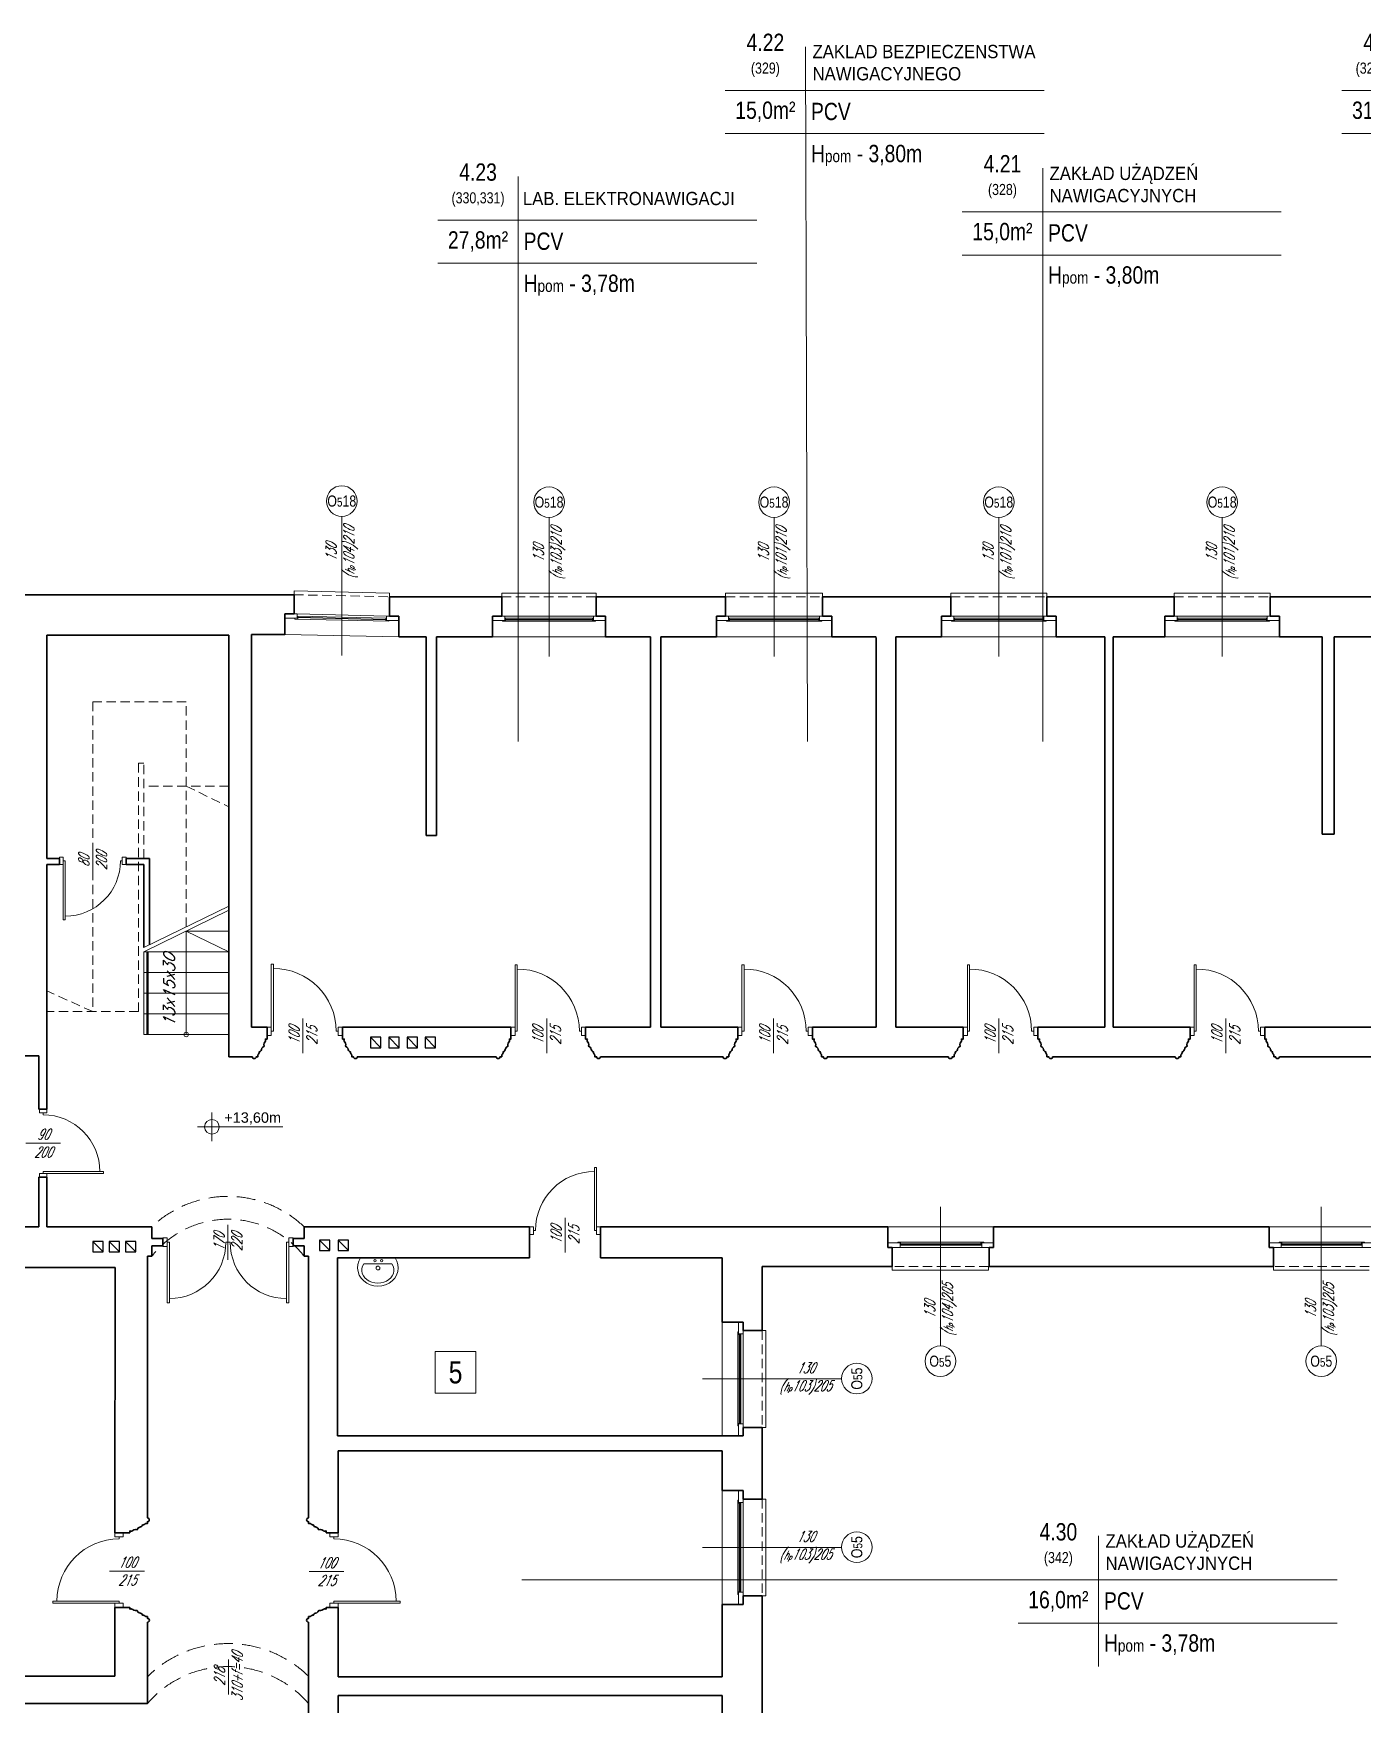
# Model space of a CAD drawing. Header units: millimetres. Extents: x -18485 to 40303, y -22087 to 35064.
# Drawn here: x 8790 to 10589, y -8501 to -6240 of the extents above; entities that cross this region are included whole.
import ezdxf
from ezdxf.enums import TextEntityAlignment as Align

# ---------------------------------------------------------------- set-up
doc = ezdxf.new("R2010")
doc.units = ezdxf.units.MM
doc.linetypes.add('DASHED', pattern=[19.05, 12.7, -6.35])
doc.layers.get('0').update_dxf_attribs({"lineweight": 25})
for name, color, linetype, lineweight in [('01_ściany', 2, 'Continuous', 25), ('03-01_okna', 5, 'Continuous', 15), ('03_drzwi', 1, 'Continuous', 0), ('04-1_widok', 251, 'Continuous', 5), ('04-2_nad', 251, 'DASHED', 5), ('05-03_opis', 10, 'Continuous', 5), ('07_wyposażenie', 253, 'Continuous', 5), ('31 piętro III - ściany', 2, 'Continuous', 35), ('inw03-02_schody', 6, 'Continuous', 5)]:
    doc.layers.add(name, color=color, linetype=linetype, lineweight=lineweight)
doc.styles.add('arial', font='arial.ttf')
doc.styles.add('ariel', font='arial.ttf', dxfattribs={"width": 0.8})
doc.styles.add('ariel_wym', font='simplex.shx', dxfattribs={"width": 0.65, "oblique": 25})

# ---------------------------------------------------------------- blocks, each defined once
blk = doc.blocks.new('umywal04')
at = {"flags": 128}
for points in [[(0, 0), (-2.4, -4.4), (-3.7, -9.1), (-4.1, -13.9), (-3.5, -18.7), (-1.8, -23.4), (0.7, -27.6), (4.2, -31.3), (8.3, -34.4), (13, -36.6), (18.1, -38), (23.4, -38.5), (28.7, -38), (33.8, -36.6), (38.5, -34.4), (42.6, -31.3), (46.1, -27.6), (48.6, -23.4), (50.3, -18.7), (50.9, -13.9), (50.5, -9.1), (49.2, -4.4), (46.8, 0)], [(4.3, -8.4), (2.7, -11.4), (1.8, -14.6), (1.7, -17.9), (2.3, -21.2), (3.7, -24.3), (5.8, -27.2), (8.5, -29.6), (11.7, -31.6), (15.3, -33.1), (19.3, -34.1), (23.3, -34.4), (27.4, -34.1), (31.3, -33.1), (34.9, -31.6), (38.1, -29.6), (40.8, -27.2), (42.9, -24.3), (44.3, -21.2), (44.9, -17.9), (44.8, -14.6), (43.9, -11.4), (42.3, -8.4)]]:
    blk.add_lwpolyline(points, dxfattribs=at)
for points in [[(0, 0), (46.8, 0)], [(4.3, -8.4), (42.3, -8.4)]]:
    blk.add_lwpolyline(points)
for centre, radius in [((19.3, -4), 1.56), ((23.5, -13.9), 2.54), ((28.3, -4), 1.56)]:
    blk.add_circle(centre, radius)
blk = doc.blocks.new('*U1449')
blk.add_line((0, 0.375), (0, 0.4))
at = {"ltscale": 0.8}
blk.add_lwpolyline([(-0.05, 0.4), (-0.05, 0.45), (0.05, 0.45), (0.05, 0.4)], close=True, dxfattribs=at)
blk.add_lwpolyline([(0, -0.4), (0, -0.375), (-0.8, -0.375), (-0.8, -0.4), (-0.05, -0.4), (0.05, -0.4), (0.05, -0.45), (-0.05, -0.45), (-0.05, -0.4)])
blk.add_arc((0, -0.375), 0.75, 90, 180)
blk = doc.blocks.new('*U1450')
blk.add_line((0, 0.375), (0, 0.4))
at = {"ltscale": 0.8}
blk.add_lwpolyline([(0.05, 0.4), (0.05, 0.45), (-0.05, 0.45), (-0.05, 0.4)], close=True, dxfattribs=at)
blk.add_lwpolyline([(0, -0.4), (0, -0.375), (0.8, -0.375), (0.8, -0.4), (0.05, -0.4), (-0.05, -0.4), (-0.05, -0.45), (0.05, -0.45), (0.05, -0.4)])
blk.add_arc((0, -0.375), 0.75, 0, 90)
blk = doc.blocks.new('*U1451')
for p, q in [((0, -0.025), (0, 0.025)), ((0, -0.675), (0, -0.7))]:
    blk.add_line(p, q)
for points in [[(0, 0.7), (0, 0.675), (0.7, 0.675), (0.7, 0.7), (0.05, 0.7), (-0.05, 0.7), (-0.05, 0.75), (0.05, 0.75), (0.05, 0.7)], [(0, -0.7), (0, -0.675), (0.7, -0.675), (0.7, -0.7), (0.05, -0.7), (-0.05, -0.7), (-0.05, -0.75), (0.05, -0.75), (0.05, -0.7)]]:
    blk.add_lwpolyline(points)
for centre, start, end in [((0, 0.675), 270, 0), ((0, -0.675), 0, 90)]:
    blk.add_arc(centre, 0.65, start, end)
blk = doc.blocks.new('kota rzutowa')
at = {"ltscale": 0.5}
for p, q in [((-20.6, 0), (102.8, 0)), ((0, -20.6), (0, 20.6))]:
    blk.add_line(p, q, dxfattribs=at)
blk.add_circle((0, 0), 10.6, dxfattribs=at)
at = {"ltscale": 0.5, "style": 'arial'}
blk.add_attdef('POZ._POSADKI_WYKOŃCZONWJ', text='', height=15, dxfattribs=at).set_placement((17.9, 1.4), align=Align.BOTTOM_LEFT)
blk.add_attdef('POZ._POSADZKI_KONSTRUKCJA', text='', height=15, dxfattribs=at).set_placement((17, -5), align=Align.TOP_LEFT)

msp = doc.modelspace()

# ---------------------------------------------------------------- linework, layer by layer
at = {"layer": '01_ściany'}
for points in [[(9260.3, -7598.5), (9246.3, -7598.5), (9246.3, -7612.5), (9260.3, -7612.5)], [(9285.4, -7598.5), (9271.4, -7598.5), (9271.4, -7612.5), (9285.4, -7612.5)], [(9310.1, -7598.5), (9296.1, -7598.5), (9296.1, -7612.5), (9310.1, -7612.5)], [(9334.4, -7598.5), (9320.4, -7598.5), (9320.4, -7612.5), (9334.4, -7612.5)], [(8884.7, -7874.9), (8870.7, -7874.9), (8870.7, -7888.9), (8884.7, -7888.9)], [(8906.6, -7874.9), (8892.6, -7874.9), (8892.6, -7888.9), (8906.6, -7888.9)], [(8928.9, -7874.9), (8914.9, -7874.9), (8914.9, -7888.9), (8928.9, -7888.9)], [(9191.3, -7873.1), (9177.3, -7873.1), (9177.3, -7887.1), (9191.3, -7887.1)], [(9216.6, -7873.1), (9202.6, -7873.1), (9202.6, -7887.1), (9216.6, -7887.1)]]:
    msp.add_lwpolyline(points, close=True, dxfattribs=at)
at = {"layer": '03-01_okna', "linetype": 'Continuous', "lineweight": 0}
for p, q in [((9143.1, -6999.7), (9143.1, -6994.7)), ((9143.1, -6994.7), (9272.1, -6997.7)), ((9272.1, -7002.7), (9272.1, -6997.7)), ((9424.1, -7002.7), (9424.1, -6997.7)), ((9424.1, -6997.7), (9552.1, -6997.7)), ((9552.1, -7002.7), (9552.1, -6997.7)), ((9727.1, -7002.7), (9727.1, -6997.7)), ((9727.1, -6997.7), (9858.1, -6997.7)), ((9858.1, -7002.7), (9858.1, -6997.7)), ((10031.7, -7002.7), (10031.7, -6997.7)), ((10031.7, -6997.7), (10161.7, -6997.7)), ((10161.7, -7002.7), (10161.7, -6997.7)), ((10334.1, -7002.7), (10334.1, -6997.7)), ((10334.1, -6997.7), (10464.1, -6997.7)), ((10464.1, -7002.7), (10464.1, -6997.7)), ((9268.1, -7028.7), (9147.1, -7025.7)), ((9147.1, -7028.7), (9268.1, -7031.7)), ((9148.1, -7032.7), (9148.1, -7028.7)), ((9148.1, -7030.2), (9267.1, -7033.2)), ((9148.1, -7030.7), (9267.1, -7033.7)), ((9548.1, -7028.7), (9428.1, -7028.7)), ((9854.1, -7028.7), (9731.1, -7028.7)), ((10157.7, -7028.7), (10035.7, -7028.7)), ((10460.1, -7028.7), (10338.1, -7028.7)), ((9267.1, -7035.7), (9267.1, -7031.7)), ((9428.1, -7031.7), (9548.1, -7031.7)), ((9429.1, -7035.7), (9429.1, -7031.7)), ((9429.1, -7033.2), (9547.1, -7033.2)), ((9429.1, -7033.7), (9547.1, -7033.7)), ((9547.1, -7035.7), (9547.1, -7031.7)), ((9731.1, -7031.7), (9854.1, -7031.7)), ((9732.1, -7035.7), (9732.1, -7031.7)), ((9732.1, -7033.2), (9853.1, -7033.2)), ((9732.1, -7033.7), (9853.1, -7033.7)), ((9853.1, -7035.7), (9853.1, -7031.7)), ((10035.7, -7031.7), (10157.7, -7031.7)), ((10036.7, -7035.7), (10036.7, -7031.7)), ((10036.7, -7033.2), (10156.7, -7033.2)), ((10036.7, -7033.7), (10156.7, -7033.7)), ((10156.7, -7035.7), (10156.7, -7031.7)), ((10338.1, -7031.7), (10460.1, -7031.7)), ((10339.1, -7035.7), (10339.1, -7031.7)), ((10339.1, -7033.2), (10459.1, -7033.2)), ((10339.1, -7033.7), (10459.1, -7033.7)), ((10459.1, -7035.7), (10459.1, -7031.7)), ((10073.6, -7879.7), (9963.1, -7879.7)), ((9963.1, -7882.7), (10073.6, -7882.7)), ((9963.6, -7875.7), (9963.6, -7879.7)), ((10072.6, -7877.7), (9963.6, -7877.7)), ((10072.6, -7878.2), (9963.6, -7878.2)), ((10072.6, -7875.7), (10072.6, -7879.7)), ((10588.6, -7879.7), (10479.1, -7879.7)), ((10479.1, -7882.7), (10588.6, -7882.7)), ((10479.6, -7875.7), (10479.6, -7879.7)), ((10587.6, -7877.7), (10479.6, -7877.7)), ((10587.6, -7878.2), (10479.6, -7878.2)), ((10587.6, -7875.7), (10587.6, -7879.7)), ((9952.6, -7908.7), (9952.6, -7913.7)), ((10082.9, -7908.7), (10082.9, -7913.7)), ((10468.6, -7908.7), (10468.6, -7913.7)), ((10082.9, -7913.7), (9952.6, -7913.7)), ((10597.9, -7913.7), (10468.6, -7913.7)), ((9743.6, -8000.7), (9747.6, -8000.7)), ((9745.6, -8000.7), (9745.6, -8120.7)), ((9746.1, -8000.7), (9746.1, -8120.7)), ((9747.6, -7999.7), (9747.6, -8121.2)), ((9750.6, -8121.2), (9750.6, -7999.7)), ((9776.6, -7995.2), (9781.6, -7995.2)), ((9781.6, -7995.2), (9781.6, -8126.2)), ((9743.6, -8120.7), (9747.6, -8120.7)), ((9776.6, -8126.2), (9781.6, -8126.2)), ((9743.6, -8228.7), (9747.6, -8228.7)), ((9745.6, -8228.7), (9745.6, -8348.7)), ((9746.1, -8228.7), (9746.1, -8348.7)), ((9747.6, -8227.7), (9747.6, -8349.2)), ((9750.6, -8349.2), (9750.6, -8227.7)), ((9776.6, -8223.2), (9781.6, -8223.2)), ((9781.6, -8223.2), (9781.6, -8354.2)), ((9743.6, -8348.7), (9747.6, -8348.7)), ((9776.6, -8354.2), (9781.6, -8354.2))]:
    msp.add_line(p, q, dxfattribs=at)
at = {"layer": '03-01_okna', "linetype": 'DASHED'}
for p, q in [((9143.1, -6999.7), (9272.1, -7002.7)), ((9424.1, -7002.7), (9552.1, -7002.7)), ((9727.1, -7002.7), (9858.1, -7002.7)), ((10031.7, -7002.7), (10161.7, -7002.7)), ((10334.1, -7002.7), (10464.1, -7002.7)), ((10082.9, -7908.7), (9952.6, -7908.7)), ((10597.9, -7908.7), (10468.6, -7908.7)), ((9776.6, -7995.2), (9776.6, -8126.2)), ((9776.6, -8223.2), (9776.6, -8354.2))]:
    msp.add_line(p, q, dxfattribs=at)
at = {"layer": '03-01_okna', "linetype": 'Continuous', "lineweight": 0}
for points in [[(9147.1, -7031.7), (9130.6, -7031.7), (9130.6, -7025.7), (9147.1, -7025.7)], [(9284.6, -7034.7), (9268.1, -7034.7), (9268.1, -7028.7), (9284.6, -7028.7)], [(9428.1, -7034.7), (9411.6, -7034.7), (9411.6, -7028.7), (9428.1, -7028.7)], [(9564.6, -7034.7), (9548.1, -7034.7), (9548.1, -7028.7), (9564.6, -7028.7)], [(9731.1, -7034.7), (9714.6, -7034.7), (9714.6, -7028.7), (9731.1, -7028.7)], [(9870.6, -7034.7), (9854.1, -7034.7), (9854.1, -7028.7), (9870.6, -7028.7)], [(10035.7, -7034.7), (10019.2, -7034.7), (10019.2, -7028.7), (10035.7, -7028.7)], [(10174.2, -7034.7), (10157.7, -7034.7), (10157.7, -7028.7), (10174.2, -7028.7)], [(10338.1, -7034.7), (10321.6, -7034.7), (10321.6, -7028.7), (10338.1, -7028.7)], [(10476.6, -7034.7), (10460.1, -7034.7), (10460.1, -7028.7), (10476.6, -7028.7)], [(9946.6, -7876.7), (9963.1, -7876.7), (9963.1, -7882.7), (9946.6, -7882.7)], [(10073.6, -7876.7), (10089.6, -7876.7), (10089.6, -7882.7), (10073.6, -7882.7)], [(10462.6, -7876.7), (10479.1, -7876.7), (10479.1, -7882.7), (10462.6, -7882.7)], [(10588.6, -7876.7), (10604.6, -7876.7), (10604.6, -7882.7), (10588.6, -7882.7)], [(9744.6, -7999.7), (9744.6, -7983.7), (9750.6, -7983.7), (9750.6, -7999.7)], [(9744.6, -8137.7), (9744.6, -8121.2), (9750.6, -8121.2), (9750.6, -8137.7)], [(9744.6, -8227.7), (9744.6, -8211.7), (9750.6, -8211.7), (9750.6, -8227.7)], [(9744.6, -8365.7), (9744.6, -8349.2), (9750.6, -8349.2), (9750.6, -8365.7)]]:
    msp.add_lwpolyline(points, close=True, dxfattribs=at)
for points in [[(9144.1, -7031.7), (9144.1, -7032.7), (9271.1, -7035.7), (9271.1, -7034.7)], [(9425.1, -7034.7), (9425.1, -7035.7), (9551.1, -7035.7), (9551.1, -7034.7)], [(9728.1, -7034.7), (9728.1, -7035.7), (9857.1, -7035.7), (9857.1, -7034.7)], [(10032.7, -7034.7), (10032.7, -7035.7), (10160.7, -7035.7), (10160.7, -7034.7)], [(10335.1, -7034.7), (10335.1, -7035.7), (10463.1, -7035.7), (10463.1, -7034.7)], [(10076.6, -7876.7), (10076.6, -7875.7), (9960.1, -7875.7), (9960.1, -7876.7)], [(10591.6, -7876.7), (10591.6, -7875.7), (10476.1, -7875.7), (10476.1, -7876.7)], [(9744.6, -7996.7), (9743.6, -7996.7), (9743.6, -8124.2), (9744.6, -8124.2)], [(9744.6, -8224.7), (9743.6, -8224.7), (9743.6, -8352.2), (9744.6, -8352.2)]]:
    msp.add_lwpolyline(points, dxfattribs=at)
at = {"layer": '04-1_widok'}
for p, q in [((9284.6, -7056.7), (9130.6, -7053.7)), ((9564.6, -7056.7), (9411.6, -7056.7)), ((9870.6, -7056.7), (9714.6, -7056.7)), ((10174.2, -7056.7), (10019.2, -7056.7)), ((10476.6, -7056.7), (10321.6, -7056.7)), ((9946.6, -7854.7), (10089.6, -7854.7)), ((10462.6, -7854.7), (10604.6, -7854.7)), ((9722.6, -8137.7), (9722.6, -7983.7)), ((9722.6, -8365.7), (9722.6, -8211.7))]:
    msp.add_line(p, q, dxfattribs=at)
at = {"layer": '04-2_nad', "ltscale": 2}
for centre, radius, start, end in [((9053.6, -7963.6), 149.9, 46.6119, 133.3881), ((9053.6, -7975.7), 131.1, 38.2127, 141.7873), ((9053.9, -8574.6), 156, 45.6852, 134.3148), ((9053.6, -8593.5), 143.8, 40.7167, 139.2833)]:
    msp.add_arc(centre, radius, start, end, dxfattribs=at)
at = {"layer": '05-03_opis'}
for p, q in [((9838.1, -7198.2), (9835.3, -6258.7)), ((9726.4, -6317.6), (10158.1, -6317.6)), ((10561.1, -6317.6), (10992.8, -6317.6)), ((9726.4, -6375.9), (10158.1, -6375.9)), ((10561.1, -6375.9), (10992.8, -6375.9)), ((9446.4, -7198.2), (9446.4, -6434.2)), ((10156.2, -7198.2), (10156.2, -6422.9)), ((10047.3, -6481.8), (10479, -6481.8)), ((9337.5, -6493.1), (9769.2, -6493.1)), ((9337.5, -6551.4), (9769.2, -6551.4)), ((10047.3, -6540.2), (10479, -6540.2)), ((10231.8, -8273), (10231.8, -8449.8)), ((9451.5, -8332.5), (10554.6, -8332.5)), ((10122.9, -8390.9), (10554.6, -8390.9))]:
    msp.add_line(p, q, dxfattribs=at)
at = {"layer": '05-03_opis', "lineweight": 0}
for p, q in [((9207.6, -7081.8), (9207.6, -6893.7)), ((9488.1, -7083.3), (9488.1, -6895.2)), ((9792.6, -7083.3), (9792.6, -6895.2)), ((10096.7, -7083.3), (10096.7, -6895.2)), ((10399.1, -7083.3), (10399.1, -6895.2)), ((8870.6, -7336.6), (8870.6, -7383.8)), ((9155.1, -7572.9), (9155.1, -7620.1)), ((9485, -7572.9), (9485, -7620.1)), ((9792, -7572.9), (9792, -7620.1)), ((10097, -7572.9), (10097, -7620.1)), ((10404, -7572.9), (10404, -7620.1)), ((8779.9, -7741.7), (8827.1, -7741.7)), ((9509.7, -7842.6), (9509.7, -7889.8)), ((10017.7, -7828), (10017.7, -8016.1)), ((10533.2, -7828), (10533.2, -8016.1)), ((9053.6, -7852.1), (9053.6, -7899.3)), ((9696, -8060.7), (9884, -8060.7)), ((9696, -8288.7), (9884, -8288.7)), ((8940.4, -8320.7), (8893.2, -8320.7)), ((9210.5, -8321.2), (9163.3, -8321.2)), ((9054.1, -8440.2), (9054.1, -8487.4))]:
    msp.add_line(p, q, dxfattribs=at)
at = {"layer": '05-03_opis'}
msp.add_lwpolyline([(9333.9, -8023.6), (9389.2, -8023.6), (9389.2, -8080.1), (9333.9, -8080.1)], close=True, dxfattribs=at)
at = {"layer": '05-03_opis', "lineweight": 0}
for centre in [(9207.6, -6873.1), (9488.1, -6874.6), (9792.6, -6874.6), (10096.7, -6874.6), (10399.1, -6874.6), (10017.7, -8036.7), (10533.2, -8036.7), (9904.7, -8060.2), (9904.7, -8288.2)]:
    msp.add_circle(centre, 20.7, dxfattribs=at)
at = {"layer": '31 piętro III - ściany'}
for p, q in [((8725.6, -6999.7), (9143.1, -6999.7)), ((9143.1, -7025.7), (9143.1, -6999.7)), ((9272.1, -7028.7), (9272.1, -7002.7)), ((9272.1, -7002.7), (9424.1, -7002.7)), ((9424.1, -7028.7), (9424.1, -7002.7)), ((9552.1, -7028.7), (9552.1, -7002.7)), ((9727.1, -7002.7), (9552.1, -7002.7)), ((9727.1, -7028.7), (9727.1, -7002.7)), ((9858.1, -7028.7), (9858.1, -7002.7)), ((10031.7, -7002.7), (9858.1, -7002.7)), ((10031.7, -7028.7), (10031.7, -7002.7)), ((10334.1, -7002.7), (10161.7, -7002.7)), ((10161.7, -7028.7), (10161.7, -7002.7)), ((10334.1, -7028.7), (10334.1, -7002.7)), ((10464.1, -7028.7), (10464.1, -7002.7)), ((10642.1, -7002.7), (10464.1, -7002.7)), ((9130.6, -7053.7), (9130.6, -7025.7)), ((9130.6, -7025.7), (9143.1, -7025.7)), ((9284.6, -7028.7), (9272.1, -7028.7)), ((9284.6, -7056.7), (9284.6, -7028.7)), ((9411.6, -7056.7), (9411.6, -7028.7)), ((9411.6, -7028.7), (9424.1, -7028.7)), ((9564.6, -7028.7), (9552.1, -7028.7)), ((9564.6, -7056.7), (9564.6, -7028.7)), ((9714.6, -7056.7), (9714.6, -7028.7)), ((9714.6, -7028.7), (9727.1, -7028.7)), ((9870.6, -7028.7), (9858.1, -7028.7)), ((9870.6, -7056.7), (9870.6, -7028.7)), ((10019.2, -7056.7), (10019.2, -7028.7)), ((10019.2, -7028.7), (10031.7, -7028.7)), ((10174.2, -7028.7), (10161.7, -7028.7)), ((10174.2, -7056.7), (10174.2, -7028.7)), ((10321.6, -7056.7), (10321.6, -7028.7)), ((10321.6, -7028.7), (10334.1, -7028.7)), ((10476.6, -7028.7), (10464.1, -7028.7)), ((10476.6, -7056.7), (10476.6, -7028.7)), ((9054.6, -7054.7), (8808.6, -7054.7)), ((8808.6, -7054.7), (8808.6, -7356.7)), ((9054.6, -7624.7), (9054.6, -7054.7)), ((9085.6, -7584.7), (9085.6, -7053.7)), ((9085.6, -7053.7), (9130.6, -7053.7)), ((9321.6, -7056.7), (9284.6, -7056.7)), ((9321.6, -7325.7), (9321.6, -7056.7)), ((9411.6, -7056.7), (9335.6, -7056.7)), ((9335.6, -7056.7), (9335.6, -7325.7)), ((9335.6, -7325.7), (9335.6, -7057.7)), ((9625.6, -7056.7), (9564.6, -7056.7)), ((9625.6, -7584.7), (9625.6, -7056.7)), ((9639.6, -7584.7), (9639.6, -7056.7)), ((9714.6, -7056.7), (9639.6, -7056.7)), ((9930.6, -7056.7), (9870.6, -7056.7)), ((9930.6, -7584.7), (9930.6, -7057.7)), ((9957.2, -7584.7), (9957.2, -7056.7)), ((9957.2, -7056.7), (10019.2, -7056.7)), ((10240.2, -7056.7), (10174.2, -7056.7)), ((10240.2, -7584.7), (10240.2, -7056.7)), ((10251.6, -7584.7), (10251.6, -7056.7)), ((10321.6, -7056.7), (10251.6, -7056.7)), ((10534.6, -7056.7), (10476.6, -7056.7)), ((10534.6, -7056.7), (10476.6, -7056.7)), ((10534.6, -7323.7), (10534.6, -7056.7)), ((10629.6, -7056.7), (10550.6, -7056.7)), ((10550.6, -7056.7), (10550.6, -7323.7)), ((10550.6, -7056.7), (10550.6, -7323.7)), ((10550.6, -7323.7), (10534.6, -7323.7)), ((9335.6, -7325.7), (9321.6, -7325.7)), ((8825.6, -7356.7), (8808.6, -7356.7)), ((8825.6, -7364.7), (8808.6, -7364.7)), ((8808.6, -7364.7), (8808.6, -7641.4)), ((8825.6, -7356.7), (8825.6, -7364.7)), ((8915.6, -7356.7), (8915.6, -7364.7)), ((8947.6, -7356.7), (8915.6, -7356.7)), ((8939.6, -7364.7), (8915.6, -7364.7)), ((8939.6, -7364.7), (8939.6, -7477.1)), ((8947.6, -7356.7), (8947.6, -7473.2)), ((9106.6, -7584.7), (9085.6, -7584.7)), ((9436.6, -7584.7), (9208.6, -7584.7)), ((9537.6, -7584.7), (9625.6, -7584.7)), ((9743.6, -7584.7), (9639.6, -7584.7)), ((9844.6, -7584.7), (9930.6, -7584.7)), ((10048.6, -7584.7), (9957.2, -7584.7)), ((10240.2, -7584.7), (10149.6, -7584.7)), ((10150.2, -7584.7), (10240.2, -7584.7)), ((10355.6, -7584.7), (10251.6, -7584.7)), ((10660.6, -7584.7), (10456.6, -7584.7)), ((9246.3, -7598.5), (9260.3, -7612.5)), ((9271.4, -7598.5), (9285.4, -7612.5)), ((9296.1, -7598.5), (9310.1, -7612.5)), ((9320.4, -7598.5), (9334.4, -7612.5)), ((8797.6, -7623.7), (8471.1, -7623.7)), ((8797.6, -7695.7), (8797.6, -7623.7)), ((8808.6, -7695.7), (8808.6, -7624.7)), ((9086.6, -7624.7), (9054.6, -7624.7)), ((9416.6, -7624.7), (9228.6, -7624.7)), ((9723.6, -7624.7), (9557.6, -7624.7)), ((10028.6, -7624.7), (9864.6, -7624.7)), ((10335.6, -7624.7), (10169.6, -7624.7)), ((10640.6, -7624.7), (10476.6, -7624.7)), ((8808.6, -7695.7), (8797.6, -7695.7)), ((8808.6, -7787.7), (8797.6, -7787.7)), ((8797.6, -7787.7), (8797.6, -7854.7)), ((8808.6, -7854.7), (8808.6, -7787.7)), ((8797.6, -7854.7), (8290.1, -7854.7)), ((8933.6, -7854.7), (8808.6, -7854.7)), ((8808.6, -7854.7), (8950.6, -7854.7)), ((8950.6, -7854.7), (8950.6, -7870.7)), ((9461.6, -7854.7), (9156.6, -7854.7)), ((9156.6, -7854.7), (9156.6, -7870.7)), ((9461.6, -7854.7), (9461.6, -7896.7)), ((9946.6, -7854.7), (9557.6, -7854.7)), ((9557.6, -7854.7), (9557.6, -7896.7)), ((9946.6, -7854.7), (9946.6, -7882.7)), ((10089.6, -7882.7), (10089.6, -7854.7)), ((10089.6, -7854.7), (10462.6, -7854.7)), ((10462.6, -7882.7), (10462.6, -7854.7)), ((8884.7, -7888.9), (8870.7, -7874.9)), ((8906.6, -7888.9), (8892.6, -7874.9)), ((8928.9, -7888.9), (8914.9, -7874.9)), ((8950.6, -7870.7), (8965.6, -7870.7)), ((8950.6, -7894.7), (8950.6, -7880.7)), ((8950.6, -7894.7), (8950.6, -7880.7)), ((8965.6, -7880.7), (8950.6, -7880.7)), ((8950.6, -7894.7), (8950.6, -7880.7)), ((8965.6, -7870.7), (8965.6, -7880.7)), ((9156.6, -7870.7), (9141.6, -7870.7)), ((9141.6, -7870.7), (9141.6, -7880.7)), ((9141.6, -7880.7), (9156.6, -7880.7)), ((9156.6, -7894.7), (9156.6, -7880.7)), ((9177.3, -7873.1), (9191.3, -7887.1)), ((9202.6, -7873.1), (9216.6, -7887.1)), ((9946.6, -7882.7), (9952.6, -7882.7)), ((9952.6, -7882.7), (9952.6, -7908.7)), ((10083.6, -7908.7), (10083.6, -7882.7)), ((10083.6, -7882.7), (10086.6, -7882.7)), ((10086.6, -7882.7), (10089.6, -7882.7)), ((10468.6, -7882.7), (10462.6, -7882.7)), ((10468.6, -7908.7), (10468.6, -7882.7)), ((8430.6, -7909.7), (8901, -7909.7)), ((8900.6, -8268.7), (8901, -7909.7)), ((8944.6, -8248.7), (8944.6, -7894.7)), ((8944.6, -7894.7), (8950.6, -7894.7)), ((9162.6, -7894.7), (9156.6, -7894.7)), ((9162.6, -8248.7), (9162.6, -7894.7)), ((9201.6, -7896.7), (9201.6, -8137.7)), ((9461.6, -7896.7), (9201.6, -7896.7)), ((9557.6, -7896.7), (9722.6, -7896.7)), ((9722.6, -7983.7), (9722.6, -7896.7)), ((9952.6, -7908.7), (9776.6, -7908.7)), ((9776.6, -7995.2), (9776.6, -7908.7)), ((10468.6, -7908.7), (10083.6, -7908.7)), ((9722.6, -7983.7), (9750.6, -7983.7)), ((9750.6, -7983.7), (9750.6, -7995.2)), ((9750.6, -7995.2), (9776.6, -7995.2)), ((9201.6, -8137.7), (9722.6, -8137.7)), ((9722.6, -8137.7), (9750.6, -8137.7)), ((9750.6, -8137.7), (9750.6, -8126.2)), ((9750.6, -8126.2), (9776.6, -8126.2)), ((9776.6, -8126.2), (9776.6, -8223.2)), ((9202.6, -8157.7), (9722.6, -8157.7)), ((9202.6, -8268.7), (9202.6, -8157.7)), ((9722.6, -8157.7), (9722.6, -8211.7)), ((9722.6, -8211.7), (9750.6, -8211.7)), ((9750.6, -8211.7), (9750.6, -8223.2)), ((9750.6, -8223.2), (9776.6, -8223.2)), ((9750.6, -8365.7), (9750.6, -8354.2)), ((9776.6, -8354.2), (9750.6, -8354.2)), ((9776.6, -8354.2), (9776.6, -8564.2)), ((8900.6, -8369.7), (8900.6, -8462.7)), ((9202.6, -8369.7), (9202.6, -8463.7)), ((9722.6, -8365.7), (9750.6, -8365.7)), ((9722.6, -8365.7), (9722.6, -8463.7)), ((8944.6, -8499.7), (8944.6, -8389.7)), ((9162.6, -8539.7), (9162.6, -8389.7)), ((8900.6, -8462.7), (8530.6, -8462.7)), ((9202.6, -8463.7), (9722.6, -8463.7)), ((8944.6, -8499.7), (8432.6, -8499.7)), ((9202.6, -8488.7), (9722.6, -8488.7)), ((9202.6, -8559.7), (9202.6, -8488.7)), ((9722.6, -8488.7), (9722.6, -8552.7))]:
    msp.add_line(p, q, dxfattribs=at)
for points in [[(9106.6, -7584.7), (9106.6, -7600.8), (9104.2, -7600.8), (9104.5, -7602.1), (9104.6, -7603), (9104.4, -7603.8), (9103.6, -7605), (9102.6, -7606.5), (9102.2, -7608.3), (9102.5, -7610.6), (9100.6, -7611.8), (9099.4, -7613.3), (9098.9, -7615), (9098.4, -7616.4), (9098, -7617), (9097.3, -7617.6), (9096, -7618.2, -0.223712), (9094.2, -7622.1), (9094.2, -7624.7), (9091.8, -7624.7, -1), (9086.6, -7624.7)], [(9208.6, -7584.7), (9208.6, -7600.8), (9211, -7600.8), (9210.7, -7602.1), (9210.6, -7603), (9210.8, -7603.8), (9211.6, -7605), (9212.6, -7606.5), (9213, -7608.3), (9212.7, -7610.6), (9214.6, -7611.8), (9215.8, -7613.3), (9216.3, -7615), (9216.8, -7616.4), (9217.2, -7617), (9217.9, -7617.6), (9219.2, -7618.2, 0.223712), (9221, -7622.1), (9221, -7624.7), (9223.4, -7624.7, 1), (9228.6, -7624.7)], [(9436.6, -7584.7), (9436.6, -7600.8), (9434.2, -7600.8), (9434.5, -7602.1), (9434.6, -7603), (9434.4, -7603.8), (9433.6, -7605), (9432.6, -7606.5), (9432.2, -7608.3), (9432.5, -7610.6), (9430.6, -7611.8), (9429.4, -7613.3), (9428.9, -7615), (9428.4, -7616.4), (9428, -7617), (9427.3, -7617.6), (9426, -7618.2, -0.223712), (9424.2, -7622.1), (9424.2, -7624.7), (9421.8, -7624.7, -1), (9416.6, -7624.7)], [(9537.6, -7584.7), (9537.6, -7600.8), (9540, -7600.8), (9539.7, -7602.1), (9539.6, -7603), (9539.8, -7603.8), (9540.6, -7605), (9541.6, -7606.5), (9542, -7608.3), (9541.7, -7610.6), (9543.6, -7611.8), (9544.8, -7613.3), (9545.3, -7615), (9545.8, -7616.4), (9546.2, -7617), (9546.9, -7617.6), (9548.2, -7618.2, 0.223712), (9550, -7622.1), (9550, -7624.7), (9552.4, -7624.7, 1), (9557.6, -7624.7)], [(9743.6, -7584.7), (9743.6, -7600.8), (9741.2, -7600.8), (9741.5, -7602.1), (9741.6, -7603), (9741.4, -7603.8), (9740.6, -7605), (9739.6, -7606.5), (9739.2, -7608.3), (9739.5, -7610.6), (9737.6, -7611.8), (9736.4, -7613.3), (9735.9, -7615), (9735.4, -7616.4), (9735, -7617), (9734.3, -7617.6), (9733, -7618.2, -0.223712), (9731.2, -7622.1), (9731.2, -7624.7), (9728.8, -7624.7, -1), (9723.6, -7624.7)], [(9844.6, -7584.7), (9844.6, -7600.8), (9847, -7600.8), (9846.7, -7602.1), (9846.6, -7603), (9846.8, -7603.8), (9847.6, -7605), (9848.6, -7606.5), (9849, -7608.3), (9848.7, -7610.6), (9850.6, -7611.8), (9851.8, -7613.3), (9852.3, -7615), (9852.8, -7616.4), (9853.2, -7617), (9853.9, -7617.6), (9855.2, -7618.2, 0.223712), (9857, -7622.1), (9857, -7624.7), (9859.4, -7624.7, 1), (9864.6, -7624.7)], [(10048.6, -7584.7), (10048.6, -7600.8), (10046.2, -7600.8), (10046.5, -7602.1), (10046.6, -7603), (10046.4, -7603.8), (10045.6, -7605), (10044.6, -7606.5), (10044.2, -7608.3), (10044.5, -7610.6), (10042.6, -7611.8), (10041.4, -7613.3), (10040.9, -7615), (10040.4, -7616.4), (10040, -7617), (10039.3, -7617.6), (10038, -7618.2, -0.223712), (10036.2, -7622.1), (10036.2, -7624.7), (10033.8, -7624.7, -1), (10028.6, -7624.7)], [(10149.6, -7584.7), (10149.6, -7600.8), (10152, -7600.8), (10151.7, -7602.1), (10151.6, -7603), (10151.8, -7603.8), (10152.6, -7605), (10153.6, -7606.5), (10154, -7608.3), (10153.7, -7610.6), (10155.6, -7611.8), (10156.8, -7613.3), (10157.3, -7615), (10157.8, -7616.4), (10158.2, -7617), (10158.9, -7617.6), (10160.2, -7618.2, 0.223712), (10162, -7622.1), (10162, -7624.7), (10164.4, -7624.7, 1), (10169.6, -7624.7)], [(10355.6, -7584.7), (10355.6, -7600.8), (10353.2, -7600.8), (10353.5, -7602.1), (10353.6, -7603), (10353.4, -7603.8), (10352.6, -7605), (10351.6, -7606.5), (10351.2, -7608.3), (10351.5, -7610.6), (10349.6, -7611.8), (10348.4, -7613.3), (10347.9, -7615), (10347.4, -7616.4), (10347, -7617), (10346.3, -7617.6), (10345, -7618.2, -0.223712), (10343.2, -7622.1), (10343.2, -7624.7), (10340.8, -7624.7, -1), (10335.6, -7624.7)], [(10456.6, -7584.7), (10456.6, -7600.8), (10459, -7600.8), (10458.7, -7602.1), (10458.6, -7603), (10458.8, -7603.8), (10459.6, -7605), (10460.6, -7606.5), (10461, -7608.3), (10460.7, -7610.6), (10462.6, -7611.8), (10463.8, -7613.3), (10464.3, -7615), (10464.8, -7616.4), (10465.2, -7617), (10465.9, -7617.6), (10467.2, -7618.2, 0.223712), (10469, -7622.1), (10469, -7624.7), (10471.4, -7624.7, 1), (10476.6, -7624.7)], [(8900.6, -8268.7), (8920.7, -8268.7), (8920.7, -8266.3), (8922.1, -8266.6), (8923, -8266.6), (8923.7, -8266.4), (8924.9, -8265.7), (8926.4, -8264.7), (8928.3, -8264.3), (8930.5, -8264.6), (8931.8, -8262.6), (8933.2, -8261.4), (8935, -8260.9), (8936.3, -8260.5), (8937, -8260), (8937.5, -8259.3), (8938.1, -8258.1, 0.223712), (8942, -8256.3), (8944.6, -8256.3), (8944.6, -8253.8, 1), (8944.6, -8248.7)], [(9202.6, -8268.7), (9186.5, -8268.7), (9186.5, -8266.3), (9185.1, -8266.6), (9184.2, -8266.6), (9183.5, -8266.4), (9182.3, -8265.7), (9180.8, -8264.7), (9179, -8264.3), (9176.7, -8264.6), (9175.4, -8262.6), (9174, -8261.4), (9172.2, -8260.9), (9170.9, -8260.5), (9170.2, -8260), (9169.7, -8259.3), (9169.1, -8258.1, -0.223712), (9165.2, -8256.3), (9162.6, -8256.3), (9162.6, -8253.8, -1), (9162.6, -8248.7)], [(8900.6, -8369.7), (8920.7, -8369.7), (8920.7, -8372), (8922.1, -8371.7), (8923, -8371.7), (8923.7, -8371.9), (8924.9, -8372.6), (8926.4, -8373.6), (8928.3, -8374), (8930.5, -8373.7), (8931.8, -8375.7), (8933.2, -8376.9), (8935, -8377.4), (8936.3, -8377.8), (8937, -8378.3), (8937.5, -8379), (8938.1, -8380.2, -0.223712), (8942, -8382.1), (8944.6, -8382.1), (8944.6, -8384.5, -1), (8944.6, -8389.7)], [(9202.6, -8369.7), (9186.5, -8369.7), (9186.5, -8372), (9185.1, -8371.7), (9184.2, -8371.7), (9183.5, -8371.9), (9182.3, -8372.6), (9180.8, -8373.6), (9179, -8374), (9176.7, -8373.7), (9175.4, -8375.7), (9174, -8376.9), (9172.2, -8377.4), (9170.9, -8377.8), (9170.2, -8378.3), (9169.7, -8379), (9169.1, -8380.2, 0.223712), (9165.2, -8382.1), (9162.6, -8382.1), (9162.6, -8384.5, 1), (9162.6, -8389.7)]]:
    msp.add_lwpolyline(points, format="xyb", dxfattribs=at)
at = {"layer": 'inw03-02_schody', "linetype": 'DASHED'}
for p, q in [((8870.6, -7144.7), (8870.6, -7563.7)), ((8997.1, -7144.7), (8870.6, -7144.7)), ((8997.1, -7449.1), (8997.1, -7144.7)), ((8932.6, -7227.7), (8932.6, -7563.7)), ((8932.6, -7227.7), (8939.6, -7227.7)), ((8939.6, -7356.7), (8939.6, -7227.7)), ((9054.6, -7258.7), (8939.6, -7258.7)), ((8997.1, -7258.7), (9054.6, -7286.7)), ((8870.6, -7563.7), (8808.6, -7535.7)), ((8932.6, -7563.7), (8808.6, -7563.7))]:
    msp.add_line(p, q, dxfattribs=at)
at = {"layer": 'inw03-02_schody'}
for p, q in [((8939.6, -7477.1), (9054.6, -7421.1)), ((8939.6, -7482.7), (9054.6, -7426.7)), ((9054.6, -7454.7), (8997.1, -7454.7)), ((8997.1, -7594.7), (8997.1, -7454.7)), ((8997.1, -7454.7), (9054.6, -7482.7)), ((9054.6, -7482.7), (8939.6, -7482.7)), ((8939.6, -7482.7), (8939.6, -7563.7)), ((9054.6, -7510.7), (8939.6, -7510.7)), ((9054.6, -7538.7), (8939.6, -7538.7)), ((8939.6, -7563.7), (8939.6, -7594.7)), ((9054.6, -7566.7), (8939.6, -7566.7)), ((9054.6, -7594.7), (8939.6, -7594.7))]:
    msp.add_line(p, q, dxfattribs=at)
at = {"layer": 'inw03-02_schody', "const_width": 3}
msp.add_lwpolyline([(8944.6, -7482.7), (8944.6, -7594.7)], dxfattribs=at)
at = {"layer": 'inw03-02_schody'}
msp.add_circle((8997.1, -7594.7), 3, dxfattribs=at)

# ---------------------------------------------------------------- block references
at = {"layer": '03_drzwi'}
for name, p, xscale, yscale, zscale, rotation in [('*U1450', (8870.6, -7359.7), 99.9999999999709, 99.9999999999709, 99.9999999999709, 270), ('*U1449', (9157.6, -7590.3), 113.3333333333012, 113.3333333333012, 113.3333333333012, 270), ('*U1449', (9487.1, -7590.3), 112.2222222221917, 112.2222222221917, 112.2222222221917, 270), ('*U1449', (9794.1, -7590.3), 112.2222222221917, 112.2222222221917, 112.2222222221917, 270), ('*U1449', (10099.1, -7590.3), 112.2222222221917, 112.2222222221917, 112.2222222221917, 270), ('*U1449', (10406.1, -7590.3), 112.2222222221935, 112.2222222221935, 112.2222222221935, 270), ('*U1449', (9509.6, -7860), -106.6666666666388, 106.6666666666388, 106.6666666666389, 90), ('*U1449', (9509.6, -7860), -106.6666666666388, 106.6666666666388, 106.6666666666389, 90), ('*U1451', (9053.6, -7875.7), -117.3333333333194, 117.3333333333194, 117.3333333333193, 90)]:
    msp.add_blockref(name, p, dxfattribs=dict(at, xscale=xscale, yscale=yscale, zscale=zscale, rotation=rotation))
for p, xscale, yscale, zscale in [((8803.5, -7741.7), -102.2222222221935, 102.2222222221935, 102.2222222221931), ((8906.2, -8319.2), 112.2222222169348, 112.2222222169348, 112.2222222169348), ((9197, -8319.2), -112.2222222221917, 112.2222222221917, 112.2222222221925)]:
    msp.add_blockref('*U1449', p, dxfattribs=dict(at, xscale=xscale, yscale=yscale, zscale=zscale))
at = {"layer": '05-03_opis', "xscale": 0.9359999999996944, "yscale": 0.9359999999996944, "zscale": 0.9359999999996944}
msp.add_blockref('kota rzutowa', (9031.8, -7719.6), dxfattribs=at).add_auto_attribs({'POZ._POSADKI_WYKOŃCZONWJ': '+13,60m'})
at = {"layer": '07_wyposażenie', "ltscale": 2}
msp.add_blockref('umywal04', (9233.1, -7896.7), dxfattribs=at)

# ---------------------------------------------------------------- texts
at = {"layer": '05-03_opis', "style": 'ariel'}
for s, insert, char_height, width, attachment_point in [('4.22\\P{\\H0.6404x;(329)}', (9780.9, -6270.1), 23.423, 108.913, 5), ('{\\W0.9; ZAKLAD BEZPIECZENSTWA \\P NAWIGACYJNEGO}', (9838.4, -6280.1), 18, 322.789, 4), ('4.20\\P{\\H0.6404x;(326,327)}', (10615.6, -6270.1), 23.423, 108.913, 5), ('15,0m²', (9780.9, -6346.5), 23.42, 108.913, 5), (' PCV', (9835.3, -6346.2), 23.42, 322.789, 4), ('31,0m²', (10615.6, -6346.5), 23.42, 108.913, 5), (' H{\\H0.7x;pom} - 3,80m', (9835.3, -6405.4), 23.423, 322.789, 4), ('4.23\\P{\\H0.6404x;(330,331)}', (9392, -6445.6), 23.423, 108.913, 5), ('4.21\\P{\\H0.6404x;(328)}', (10101.7, -6434.3), 23.423, 108.913, 5), ('{\\W0.9; ZAKŁAD UŻĄDZEŃ \\P NAWIGACYJNYCH}', (10159.2, -6444.9), 18, 322.789, 4), ('{\\W0.9; LAB. ELEKTRONAWIGACJI}', (9446.4, -6463.9), 18, 322.789, 4), ('27,8m²', (9392, -6522), 23.42, 108.913, 5), (' PCV', (9446.4, -6521.7), 23.42, 322.789, 4), ('15,0m²', (10101.7, -6510.7), 23.42, 108.913, 5), (' PCV', (10156.2, -6510.5), 23.42, 322.789, 4), (' H{\\H0.7x;pom} - 3,80m', (10156.2, -6569.7), 23.423, 322.789, 4), (' H{\\H0.7x;pom} - 3,78m', (9446.4, -6580.9), 23.423, 322.789, 4), ('5', (9361.6, -8051.9), 30, 55.359, 5), ('4.30\\P{\\H0.6404x;(342)}', (10177.4, -8285), 23.423, 108.913, 5), ('{\\W0.9; ZAKŁAD UŻĄDZEŃ \\P NAWIGACYJNYCH}', (10234.9, -8295), 18, 322.789, 4), ('16,0m²', (10177.4, -8361.4), 23.42, 108.913, 5), (' PCV', (10231.8, -8361.1), 23.42, 322.789, 4), (' H{\\H0.7x;pom} - 3,78m', (10231.8, -8420.3), 23.423, 322.789, 4)]:
    msp.add_mtext(s, dxfattribs=dict(at, insert=insert, char_height=char_height, width=width, attachment_point=attachment_point))
at = {"layer": '05-03_opis', "lineweight": 0, "attachment_point": 5}
for s, insert, char_height, width, style in [('O{\\H0.8x;5}18', (9207.6, -6873.1), 15, 75.194, 'ariel'), ('O{\\H0.8x;5}18', (9488.1, -6874.6), 15, 75.194, 'ariel'), ('O{\\H0.8x;5}18', (9792.6, -6874.6), 15, 75.194, 'ariel'), ('O{\\H0.8x;5}18', (10096.7, -6874.6), 15, 75.194, 'ariel'), ('O{\\H0.8x;5}18', (10399.1, -6874.6), 15, 75.194, 'ariel'), ('90\\P200', (8803.3, -7741.7), 14.4, 68.936, 'ariel_wym'), ('130\\P({\\H0.8333x;h\\H0.6x;p}103)205', (9835.1, -8060.2), 14.4, 62.661, 'ariel_wym'), ('O{\\H0.8x;5}5', (10017.7, -8036.7), 15, 75.194, 'ariel'), ('O{\\H0.8x;5}5', (10533.2, -8036.7), 15, 75.194, 'ariel'), ('130\\P({\\H0.8333x;h\\H0.6x;p}103)205', (9835.1, -8288.2), 14.4, 62.661, 'ariel_wym'), ('100\\P215', (8917, -8320.7), 14.4, 68.936, 'ariel_wym'), ('100\\P215', (9187.1, -8321.2), 14.4, 68.936, 'ariel_wym')]:
    msp.add_mtext(s, dxfattribs=dict(at, insert=insert, char_height=char_height, width=width, style=style))
at = {"layer": '05-03_opis', "lineweight": 0, "attachment_point": 5, "rotation": 90}
for s, insert, char_height, width, style in [('130\\P({\\H0.8333x;h\\H0.6x;p}104)210', (9207.6, -6942.6), 14.4, 62.661, 'ariel_wym'), ('130\\P({\\H0.8333x;h\\H0.6x;p}103)210', (9488.1, -6944.1), 14.4, 62.661, 'ariel_wym'), ('130\\P({\\H0.8333x;h\\H0.6x;p}101)210', (9792.6, -6944.1), 14.4, 62.661, 'ariel_wym'), ('130\\P({\\H0.8333x;h\\H0.6x;p}101)210', (10096.7, -6944.1), 14.4, 62.661, 'ariel_wym'), ('130\\P({\\H0.8333x;h\\H0.6x;p}101)210', (10399.1, -6944.1), 14.4, 62.661, 'ariel_wym'), ('80\\P200', (8870.6, -7360), 14.4, 68.936, 'ariel_wym'), ('{\\W1;13x15x30}', (8974, -7535), 15, 55, 'ariel_wym'), ('100\\P215', (9155.1, -7596.3), 14.4, 68.936, 'ariel_wym'), ('100\\P215', (9485, -7596.3), 14.4, 68.936, 'ariel_wym'), ('100\\P215', (9792, -7596.3), 14.4, 68.936, 'ariel_wym'), ('100\\P215', (10097, -7596.3), 14.4, 68.936, 'ariel_wym'), ('100\\P215', (10404, -7596.3), 14.4, 68.936, 'ariel_wym'), ('170\\P220', (9053.6, -7875.5), 14.4, 68.936, 'ariel_wym'), ('100\\P215', (9509.7, -7866), 14.4, 68.936, 'ariel_wym'), ('130\\P({\\H0.8333x;h\\H0.6x;p}104)205', (10017.7, -7967.2), 14.4, 62.661, 'ariel_wym'), ('130\\P({\\H0.8333x;h\\H0.6x;p}103)205', (10533.2, -7967.2), 14.4, 62.661, 'ariel_wym'), ('O{\\H0.8x;5}5', (9904.7, -8060.2), 15, 75.194, 'ariel'), ('O{\\H0.8x;5}5', (9904.7, -8288.2), 15, 75.194, 'ariel'), ('218\\P310+f=40', (9054.1, -8463.6), 14.4, 68.936, 'ariel_wym')]:
    msp.add_mtext(s, dxfattribs=dict(at, insert=insert, char_height=char_height, width=width, style=style))

doc.saveas('drawing.dxf')
